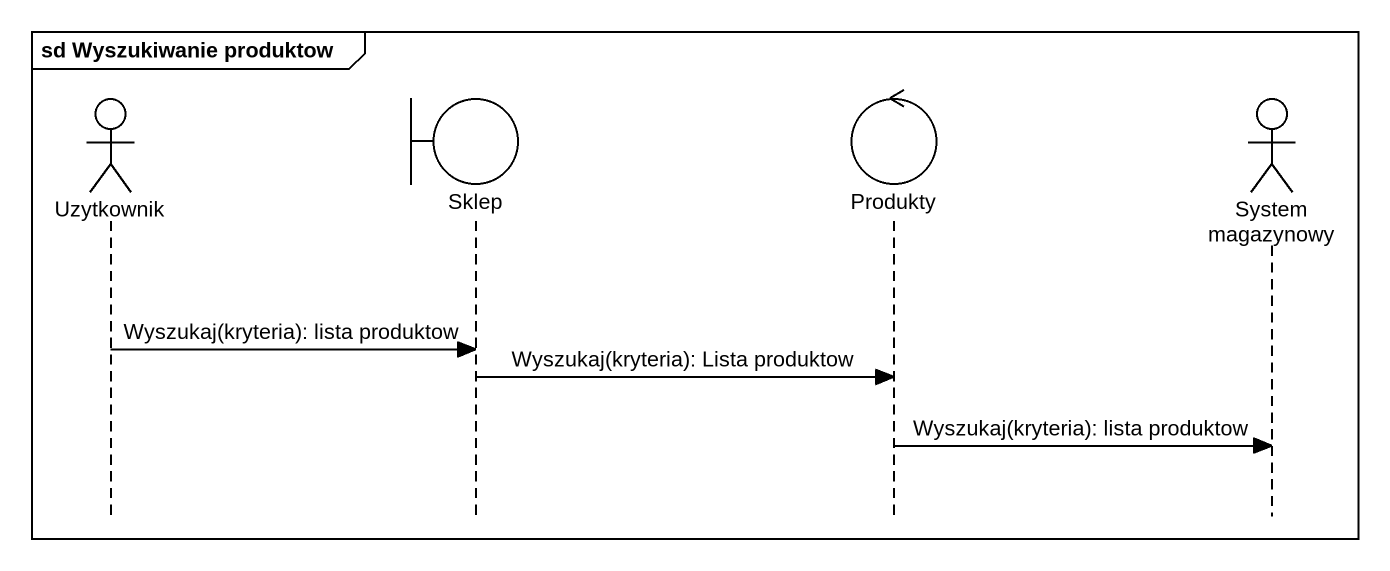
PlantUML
@startuml
mainframe sd Wyszukiwanie produktow
hide footbox
actor Uzytkownik
boundary Sklep
control Produkty
actor "System magazynowy" as System_magazynowy

Uzytkownik -> Sklep : Wyszukaj(kryteria): lista produktow
Sklep -> Produkty : Wyszukaj(kryteria): Lista produktow
Produkty -> System_magazynowy : Wyszukaj(kryteria): lista produktow
@enduml
